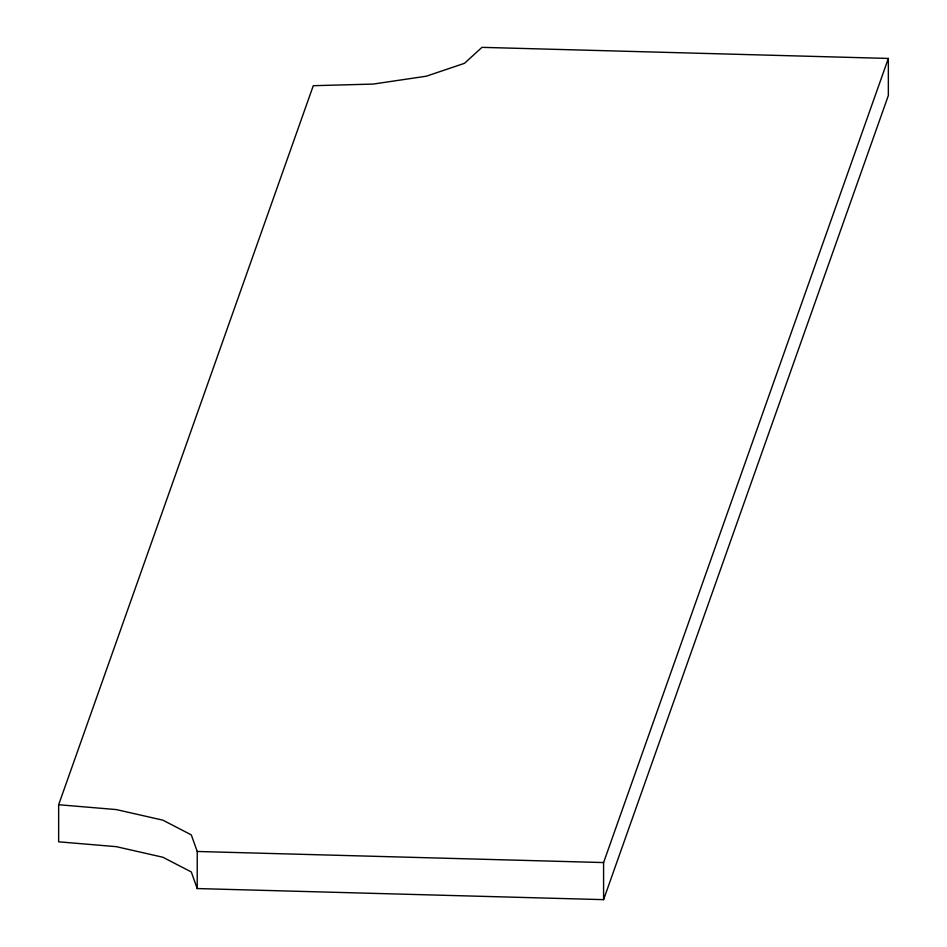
<?xml version="1.0" encoding="UTF-8"?>
<svg xmlns="http://www.w3.org/2000/svg" width="947" height="947" viewBox="0 0 947 947"><rect width="100%" height="100%" fill="white"/><g stroke="black" fill="none" stroke-linecap="round" stroke-linejoin="round"><path stroke-width="1.42" d="M58.655 804.737L58.643 841.812L116.292 846.665L162.872 857.248L191.294 871.95L197.225 888.558L603.594 899.65L888.345 95.529L888.357 58.442L481.976 47.35L464.515 63.307L426.328 76.21L373.213 84.07L313.279 85.704L58.655 804.737L116.303 809.578L162.884 820.161L191.294 834.875L197.225 851.471L197.225 888.558M603.594 899.65L603.594 862.563L888.357 58.442M197.225 851.471L603.594 862.563"/></g></svg>
